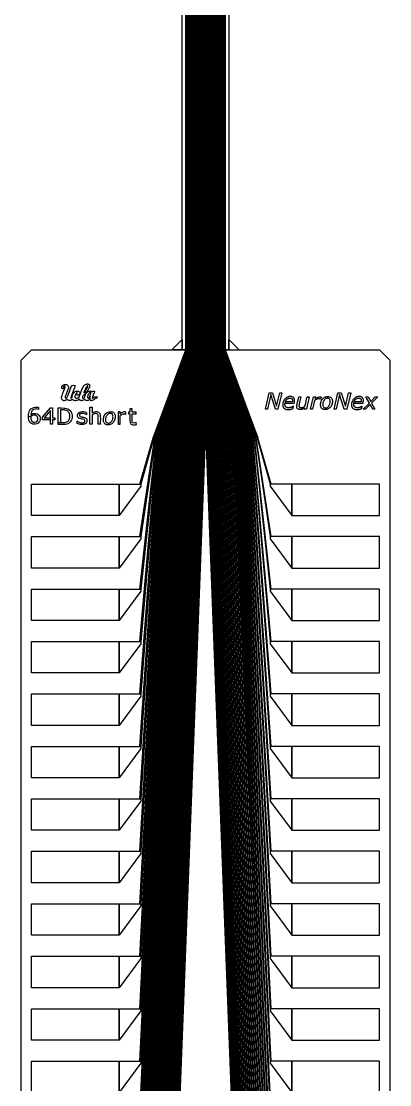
# Model space of a CAD drawing. Header units: inches. Extents: x 115980 to 170179, y 57000 to 74333.
# Drawn here: x 115980 to 116694, y 59067 to 61127 of the extents above; entities that cross this region are included whole.
import ezdxf

# ---------------------------------------------------------------- set-up
doc = ezdxf.new("R2010")
doc.units = ezdxf.units.IN
doc.header["$MEASUREMENT"] = 0
for name, color, linetype in [('metal', 221, 'Continuous'), ('nitride window', 40, 'Continuous'), ('profile', 140, 'Continuous')]:
    doc.layers.add(name, color=color, linetype=linetype)

msp = doc.modelspace()

# ---------------------------------------------------------------- linework, layer by layer
at = {"layer": 'metal'}
for points in [[(116298.7, 62800.7), (116299.3, 62800.7), (116299.3, 60490.7), (116298.7, 60490.7)], [(116299.9, 62800.7), (116300.5, 62800.7), (116300.5, 60490.7), (116299.9, 60490.7)], [(116301.1, 62800.7), (116301.7, 62800.7), (116301.7, 60490.7), (116301.1, 60490.7)], [(116302.3, 62800.7), (116302.9, 62800.7), (116302.9, 60490.7), (116302.3, 60490.7)], [(116303.5, 62800.7), (116304.1, 62800.7), (116304.1, 60490.7), (116303.5, 60490.7)], [(116304.7, 62800.7), (116305.3, 62800.7), (116305.3, 60490.7), (116304.7, 60490.7)], [(116305.9, 62800.7), (116306.5, 62800.7), (116306.5, 60490.7), (116305.9, 60490.7)], [(116307.1, 62800.7), (116307.7, 62800.7), (116307.7, 60490.7), (116307.1, 60490.7)], [(116308.3, 62800.7), (116308.9, 62800.7), (116308.9, 60490.7), (116308.3, 60490.7)], [(116309.5, 62800.7), (116310.1, 62800.7), (116310.1, 60490.7), (116309.5, 60490.7)], [(116310.7, 62800.7), (116311.3, 62800.7), (116311.3, 60490.7), (116310.7, 60490.7)], [(116311.9, 62800.7), (116312.5, 62800.7), (116312.5, 60490.7), (116311.9, 60490.7)], [(116313.1, 62800.7), (116313.7, 62800.7), (116313.7, 60490.7), (116313.1, 60490.7)], [(116314.3, 62800.7), (116314.9, 62800.7), (116314.9, 60490.7), (116314.3, 60490.7)], [(116315.5, 62800.7), (116316.1, 62800.7), (116316.1, 60490.7), (116315.5, 60490.7)], [(116316.7, 62800.7), (116317.3, 62800.7), (116317.3, 60490.7), (116316.7, 60490.7)], [(116317.9, 62800.7), (116318.5, 62800.7), (116318.5, 60490.7), (116317.9, 60490.7)], [(116319.1, 62800.7), (116319.7, 62800.7), (116319.7, 60490.7), (116319.1, 60490.7)], [(116320.3, 62800.7), (116320.9, 62800.7), (116320.9, 60490.7), (116320.3, 60490.7)], [(116321.5, 62800.7), (116322.1, 62800.7), (116322.1, 60490.7), (116321.5, 60490.7)], [(116322.7, 62800.7), (116323.3, 62800.7), (116323.3, 60490.7), (116322.7, 60490.7)], [(116323.9, 62800.7), (116324.5, 62800.7), (116324.5, 60490.7), (116323.9, 60490.7)], [(116325.1, 62800.7), (116325.7, 62800.7), (116325.7, 60490.7), (116325.1, 60490.7)], [(116326.3, 62800.7), (116326.9, 62800.7), (116326.9, 60490.7), (116326.3, 60490.7)], [(116327.5, 62800.7), (116328.1, 62800.7), (116328.1, 60490.7), (116327.5, 60490.7)], [(116328.7, 62800.7), (116329.3, 62800.7), (116329.3, 60490.7), (116328.7, 60490.7)], [(116329.9, 62800.7), (116330.5, 62800.7), (116330.5, 60490.7), (116329.9, 60490.7)], [(116331.1, 62800.7), (116331.7, 62800.7), (116331.7, 60490.7), (116331.1, 60490.7)], [(116332.3, 62800.7), (116332.9, 62800.7), (116332.9, 60490.7), (116332.3, 60490.7)], [(116333.5, 62800.7), (116334.1, 62800.7), (116334.1, 60490.7), (116333.5, 60490.7)], [(116334.7, 62800.7), (116335.3, 62800.7), (116335.3, 60490.7), (116334.7, 60490.7)], [(116335.9, 62800.7), (116336.5, 62800.7), (116336.5, 60490.7), (116335.9, 60490.7)], [(116337.1, 62800.7), (116337.7, 62800.7), (116337.7, 60490.7), (116337.1, 60490.7)], [(116338.3, 62800.7), (116338.9, 62800.7), (116338.9, 60490.7), (116338.3, 60490.7)], [(116339.5, 62800.7), (116340.1, 62800.7), (116340.1, 60490.7), (116339.5, 60490.7)], [(116340.7, 62800.7), (116341.3, 62800.7), (116341.3, 60490.7), (116340.7, 60490.7)], [(116341.9, 62800.7), (116342.5, 62800.7), (116342.5, 60490.7), (116341.9, 60490.7)], [(116343.1, 62800.7), (116343.7, 62800.7), (116343.7, 60490.7), (116343.1, 60490.7)], [(116344.3, 62800.7), (116344.9, 62800.7), (116344.9, 60490.7), (116344.3, 60490.7)], [(116345.5, 62800.7), (116346.1, 62800.7), (116346.1, 60490.7), (116345.5, 60490.7)], [(116346.7, 62800.7), (116347.3, 62800.7), (116347.3, 60490.7), (116346.7, 60490.7)], [(116347.9, 62800.7), (116348.5, 62800.7), (116348.5, 60490.7), (116347.9, 60490.7)], [(116349.1, 62800.7), (116349.7, 62800.7), (116349.7, 60490.7), (116349.1, 60490.7)], [(116350.3, 62800.7), (116350.9, 62800.7), (116350.9, 60490.7), (116350.3, 60490.7)], [(116351.5, 62800.7), (116352.1, 62800.7), (116352.1, 60490.7), (116351.5, 60490.7)], [(116352.7, 62800.7), (116353.3, 62800.7), (116353.3, 60490.7), (116352.7, 60490.7)], [(116353.9, 62800.7), (116354.5, 62800.7), (116354.5, 60490.7), (116353.9, 60490.7)], [(116355.1, 62800.7), (116355.7, 62800.7), (116355.7, 60490.7), (116355.1, 60490.7)], [(116356.3, 62800.7), (116356.9, 62800.7), (116356.9, 60490.7), (116356.3, 60490.7)], [(116357.5, 62800.7), (116358.1, 62800.7), (116358.1, 60490.7), (116357.5, 60490.7)], [(116358.7, 62800.7), (116359.3, 62800.7), (116359.3, 60490.7), (116358.7, 60490.7)], [(116359.9, 62800.7), (116360.5, 62800.7), (116360.5, 60490.7), (116359.9, 60490.7)], [(116361.1, 62800.7), (116361.7, 62800.7), (116361.7, 60490.7), (116361.1, 60490.7)], [(116362.3, 62800.7), (116362.9, 62800.7), (116362.9, 60490.7), (116362.3, 60490.7)], [(116363.5, 62800.7), (116364.1, 62800.7), (116364.1, 60490.7), (116363.5, 60490.7)], [(116364.7, 62800.7), (116365.3, 62800.7), (116365.3, 60490.7), (116364.7, 60490.7)], [(116365.9, 62800.7), (116366.5, 62800.7), (116366.5, 60490.7), (116365.9, 60490.7)], [(116367.1, 62800.7), (116367.7, 62800.7), (116367.7, 60490.7), (116367.1, 60490.7)], [(116368.3, 62800.7), (116368.9, 62800.7), (116368.9, 60490.7), (116368.3, 60490.7)], [(116369.5, 62800.7), (116370.1, 62800.7), (116370.1, 60490.7), (116369.5, 60490.7)], [(116370.7, 62800.7), (116371.3, 62800.7), (116371.3, 60490.7), (116370.7, 60490.7)], [(116371.9, 62800.7), (116372.5, 62800.7), (116372.5, 60490.7), (116371.9, 60490.7)], [(116373.1, 62800.7), (116373.7, 62800.7), (116373.7, 60490.7), (116373.1, 60490.7)], [(116374.3, 62800.7), (116374.9, 62800.7), (116374.9, 60490.7), (116374.3, 60490.7)], [(116298.7, 60490.7), (116299.3, 60490.7), (116236.8, 60320.4), (116235.2, 60320.4)], [(116299.9, 60490.7), (116300.5, 60490.7), (116240, 60320.4), (116238.4, 60320.4)], [(116301.1, 60490.7), (116301.7, 60490.7), (116243.2, 60320.4), (116241.6, 60320.4)], [(116246.4, 60320.4), (116244.8, 60320.4), (116302.3, 60490.7), (116302.9, 60490.7)], [(116303.5, 60490.7), (116304.1, 60490.7), (116249.6, 60320.4), (116248, 60320.4)], [(116252.8, 60320.4), (116251.2, 60320.4), (116304.7, 60490.7), (116305.3, 60490.7)], [(116305.9, 60490.7), (116306.5, 60490.7), (116256, 60320.4), (116254.4, 60320.4)], [(116307.1, 60490.7), (116307.7, 60490.7), (116259.2, 60320.4), (116257.6, 60320.4)], [(116260.8, 60320.4), (116262.4, 60320.4), (116308.9, 60490.7), (116308.3, 60490.7)], [(116309.5, 60490.7), (116310.1, 60490.7), (116265.6, 60320.4), (116264, 60320.4)], [(116267.2, 60320.4), (116268.8, 60320.4), (116311.3, 60490.7), (116310.7, 60490.7)], [(116311.9, 60490.7), (116312.5, 60490.7), (116272, 60320.4), (116270.4, 60320.4)], [(116273.6, 60320.4), (116275.2, 60320.4), (116313.7, 60490.7), (116313.1, 60490.7)], [(116314.3, 60490.7), (116314.9, 60490.7), (116278.4, 60320.4), (116276.8, 60320.4)], [(116315.5, 60490.7), (116316.1, 60490.7), (116281.6, 60320.4), (116280, 60320.4)], [(116316.7, 60490.7), (116317.3, 60490.7), (116284.8, 60320.4), (116283.2, 60320.4)], [(116317.9, 60490.7), (116318.5, 60490.7), (116288, 60320.4), (116286.4, 60320.4)], [(116319.1, 60490.7), (116319.7, 60490.7), (116291.2, 60320.4), (116289.6, 60320.4)], [(116294.4, 60320.4), (116292.8, 60320.4), (116320.3, 60490.7), (116320.9, 60490.7)], [(116321.5, 60490.7), (116322.1, 60490.7), (116297.6, 60320.4), (116296, 60320.4)], [(116300.8, 60320.4), (116299.2, 60320.4), (116322.7, 60490.7), (116323.3, 60490.7)], [(116323.9, 60490.7), (116324.5, 60490.7), (116304, 60320.4), (116302.4, 60320.4)], [(116325.1, 60490.7), (116325.7, 60490.7), (116307.2, 60320.4), (116305.6, 60320.4)], [(116308.8, 60320.4), (116310.4, 60320.4), (116326.9, 60490.7), (116326.3, 60490.7)], [(116327.5, 60490.7), (116328.1, 60490.7), (116313.6, 60320.4), (116312, 60320.4)], [(116315.2, 60320.4), (116316.8, 60320.4), (116329.3, 60490.7), (116328.7, 60490.7)], [(116329.9, 60490.7), (116330.5, 60490.7), (116320, 60320.4), (116318.4, 60320.4)], [(116321.6, 60320.4), (116323.2, 60320.4), (116331.7, 60490.7), (116331.1, 60490.7)], [(116332.3, 60490.7), (116332.9, 60490.7), (116326.4, 60320.4), (116324.8, 60320.4)], [(116333.5, 60490.7), (116334.1, 60490.7), (116329.6, 60320.4), (116328, 60320.4)], [(116334.7, 60490.7), (116335.3, 60490.7), (116332.8, 60320.4), (116331.2, 60320.4)], [(116335.9, 60490.7), (116336.5, 60490.7), (116336, 60320.4), (116334.4, 60320.4)], [(116337.1, 60490.7), (116337.7, 60490.7), (116339.2, 60320.4), (116337.6, 60320.4)], [(116342.4, 60320.4), (116340.8, 60320.4), (116338.3, 60490.7), (116338.9, 60490.7)], [(116339.5, 60490.7), (116340.1, 60490.7), (116345.6, 60320.4), (116344, 60320.4)], [(116348.8, 60320.4), (116347.2, 60320.4), (116340.7, 60490.7), (116341.3, 60490.7)], [(116341.9, 60490.7), (116342.5, 60490.7), (116352, 60320.4), (116350.4, 60320.4)], [(116343.1, 60490.7), (116343.7, 60490.7), (116355.2, 60320.4), (116353.6, 60320.4)], [(116356.8, 60320.4), (116358.4, 60320.4), (116344.9, 60490.7), (116344.3, 60490.7)], [(116345.5, 60490.7), (116346.1, 60490.7), (116361.6, 60320.4), (116360, 60320.4)], [(116363.2, 60320.4), (116364.8, 60320.4), (116347.3, 60490.7), (116346.7, 60490.7)], [(116347.9, 60490.7), (116348.5, 60490.7), (116368, 60320.4), (116366.4, 60320.4)], [(116369.6, 60320.4), (116371.2, 60320.4), (116349.7, 60490.7), (116349.1, 60490.7)], [(116350.3, 60490.7), (116350.9, 60490.7), (116374.4, 60320.4), (116372.8, 60320.4)], [(116351.5, 60490.7), (116352.1, 60490.7), (116377.6, 60320.4), (116376, 60320.4)], [(116352.7, 60490.7), (116353.3, 60490.7), (116380.8, 60320.4), (116379.2, 60320.4)], [(116353.9, 60490.7), (116354.5, 60490.7), (116384, 60320.4), (116382.4, 60320.4)], [(116355.1, 60490.7), (116355.7, 60490.7), (116387.2, 60320.4), (116385.6, 60320.4)], [(116390.4, 60320.4), (116388.8, 60320.4), (116356.3, 60490.7), (116356.9, 60490.7)], [(116357.5, 60490.7), (116358.1, 60490.7), (116393.6, 60320.4), (116392, 60320.4)], [(116396.8, 60320.4), (116395.2, 60320.4), (116358.7, 60490.7), (116359.3, 60490.7)], [(116359.9, 60490.7), (116360.5, 60490.7), (116400, 60320.4), (116398.4, 60320.4)], [(116361.1, 60490.7), (116361.7, 60490.7), (116403.2, 60320.4), (116401.6, 60320.4)], [(116404.8, 60320.4), (116406.4, 60320.4), (116362.9, 60490.7), (116362.3, 60490.7)], [(116363.5, 60490.7), (116364.1, 60490.7), (116409.6, 60320.4), (116408, 60320.4)], [(116411.2, 60320.4), (116412.8, 60320.4), (116365.3, 60490.7), (116364.7, 60490.7)], [(116365.9, 60490.7), (116366.5, 60490.7), (116416, 60320.4), (116414.4, 60320.4)], [(116417.6, 60320.4), (116419.2, 60320.4), (116367.7, 60490.7), (116367.1, 60490.7)], [(116368.3, 60490.7), (116368.9, 60490.7), (116422.4, 60320.4), (116420.8, 60320.4)], [(116369.5, 60490.7), (116370.1, 60490.7), (116425.6, 60320.4), (116424, 60320.4)], [(116428.8, 60320.4), (116427.2, 60320.4), (116370.7, 60490.7), (116371.3, 60490.7)], [(116371.9, 60490.7), (116372.5, 60490.7), (116432, 60320.4), (116430.4, 60320.4)], [(116435.2, 60320.4), (116433.6, 60320.4), (116373.1, 60490.7), (116373.7, 60490.7)], [(116374.3, 60490.7), (116374.9, 60490.7), (116438.4, 60320.4), (116436.8, 60320.4)], [(116059.7, 60415.6), (116058.8, 60415.9), (116058.4, 60417), (116058.5, 60419), (116060.5, 60422.1), (116062, 60423), (116063.8, 60423.6), (116065.3, 60423.9), (116066.3, 60423.8), (116067.4, 60423.6), (116068.6, 60423.1), (116069.6, 60422.5), (116070.2, 60421.7), (116070.9, 60420.3), (116071.4, 60419), (116071.4, 60417.8), (116071.2, 60416.2), (116070.5, 60414.4), (116069.6, 60412.1), (116066, 60403.2), (116065.1, 60400.4), (116065, 60399), (116065.2, 60397.9), (116066, 60397.2), (116067, 60397.2), (116067.7, 60397.6), (116068.5, 60398.5), (116069.1, 60399.3), (116069.6, 60400.3), (116070.3, 60401.9), (116070.8, 60403.2), (116077.3, 60420.9), (116077.8, 60421.5), (116078.5, 60422), (116079.3, 60422.1), (116081.1, 60422.3), (116082.2, 60422.1), (116082.9, 60422.1), (116084, 60421.6), (116084.2, 60421.1), (116083.8, 60420.1), (116082.8, 60417.4), (116081.6, 60413.8), (116081.2, 60412.5), (116080.6, 60410.9), (116079.5, 60407.9), (116077.3, 60402.5), (116076.5, 60400.7), (116075.9, 60399.1), (116075.7, 60398.1), (116076, 60397.2), (116076.7, 60397.4), (116078, 60398.5), (116078.3, 60399.2), (116078.7, 60401.1), (116079.1, 60402.5), (116079.3, 60403.4), (116079.9, 60404.8), (116080.8, 60406.3), (116081.8, 60407.7), (116082.9, 60408.8), (116084.7, 60410.1), (116085.9, 60410.7), (116087.4, 60411), (116088.5, 60411.1), (116089.5, 60411.1), (116090.3, 60411), (116091.3, 60410.6), (116092.1, 60409.8), (116092.8, 60408.9), (116093.1, 60407.7), (116093.2, 60406.8), (116093.1, 60405.7), (116092.3, 60404.4), (116091.6, 60403.8), (116090.7, 60403.4), (116089.6, 60403.2), (116088.6, 60403.3), (116088, 60403.5), (116087.6, 60403.9), (116087.2, 60404.5), (116087, 60405.4), (116087.3, 60406.3), (116087.7, 60406.7), (116088.1, 60407.1), (116088.2, 60407.5), (116087.8, 60407.5), (116087.2, 60407.2), (116086.6, 60406.8), (116086, 60406), (116085.5, 60405.3), (116084.9, 60404.2), (116084.4, 60403.3), (116084.1, 60402.4), (116083.9, 60401.4), (116083.9, 60400.5), (116084, 60399.8), (116084, 60399.2), (116084.2, 60398.7), (116084.4, 60398.3), (116084.8, 60397.9), (116085.3, 60397.6), (116085.9, 60397.3), (116086.7, 60397.3), (116087.4, 60397.3), (116089.1, 60397.6), (116090, 60398), (116091.3, 60398.7), (116092.1, 60399.1), (116092.4, 60399.6), (116093.3, 60402.8), (116095.2, 60408.3), (116097.3, 60414), (116099.1, 60417.4), (116100, 60419), (116101.9, 60421.8), (116102.9, 60422.8), (116104.1, 60423.8), (116105.5, 60424.3), (116106.7, 60424.7), (116107.6, 60424.8), (116108.6, 60424.8), (116109.6, 60424.7), (116110.6, 60424.3), (116111.3, 60424), (116112, 60423.4), (116112.4, 60422.6), (116112.6, 60420.9), (116112.4, 60419.7), (116111.9, 60418.3), (116111.2, 60416.9), (116110.4, 60415.4), (116108.9, 60412.7), (116107.6, 60410.9), (116106.3, 60409.2), (116102.2, 60409.1), (116103.9, 60411), (116105.8, 60414.1), (116107.6, 60417.2), (116108.8, 60419.5), (116109.1, 60420.3), (116109.2, 60420.8), (116109.1, 60421.3), (116108.9, 60421.4), (116108.3, 60421.1), (116107.7, 60420.6), (116107.2, 60419.8), (116106.5, 60418.8), (116106, 60418), (116105.3, 60417), (116104.7, 60415.9), (116104.1, 60414.9), (116103.6, 60414.1), (116103.1, 60412.9), (116102.4, 60411.6), (116102.1, 60410.6), (116101.6, 60409.3), (116101.4, 60408.6), (116101.3, 60408.1), (116102.2, 60409.1), (116106.3, 60409.1), (116105.8, 60408.5), (116105.2, 60407.8), (116104, 60406.5), (116103.2, 60405.6), (116101.9, 60404.2), (116101, 60403.2), (116100.1, 60402.4), (116099, 60401.4), (116098.7, 60400.8), (116098.6, 60400.1), (116098.4, 60399.4), (116098.3, 60398.6), (116098.3, 60397.7), (116098.5, 60397.3), (116099.3, 60397.2), (116100.6, 60397.4), (116101.6, 60397.9), (116102.4, 60398.4), (116102.8, 60398.8), (116103, 60399), (116103, 60399.5), (116103.1, 60400.2), (116103.2, 60401.1), (116103.6, 60402.3), (116104.1, 60403.8), (116104.4, 60404.7), (116105.1, 60406), (116105.9, 60407.2), (116106.8, 60408.2), (116107.7, 60409), (116108.7, 60409.7), (116110.1, 60410.5), (116111.3, 60410.9), (116112.3, 60411.1), (116113.3, 60411.2), (116113.9, 60411.1), (116114.7, 60411), (116115.5, 60410.7), (116116.2, 60410.2), (116116.7, 60409.7), (116116.8, 60409.4), (116117.2, 60409.6), (116117.6, 60410), (116118.1, 60410.5), (116118.7, 60410.8), (116119.2, 60411), (116119.8, 60411.1), (116120.4, 60411.1), (116120.9, 60411), (116121.4, 60410.6), (116121.6, 60410.2), (116121.6, 60409.4), (116121.6, 60408.6), (116121.3, 60407.7), (116120.7, 60406.2), (116118.1, 60399.6), (116117.7, 60398.5), (116117.6, 60397.6), (116117.8, 60397.2), (116118.2, 60397), (116118.8, 60397.1), (116119.8, 60398), (116121.1, 60399), (116122.4, 60399.6), (116123.7, 60400), (116124.7, 60400), (116125.6, 60400), (116126.9, 60399.7), (116127.7, 60399.3), (116124.8, 60396.3), (116124.5, 60396.5), (116124.2, 60396.6), (116123.9, 60396.6), (116123.7, 60396.5), (116123.2, 60396.3), (116122.9, 60396.1), (116122.3, 60395.7), (116121.1, 60394.8), (116120, 60394), (116119, 60393.5), (116117.9, 60393), (116116.8, 60392.6), (116115.9, 60392.5), (116114.5, 60392.4), (116113.8, 60392.7), (116113.2, 60393.2), (116112.9, 60393.8), (116112.7, 60394.5), (116112.7, 60395.2), (116112.9, 60401.1), (116113.6, 60403.1), (116114.3, 60404.6), (116114.7, 60405.7), (116114.9, 60406.6), (116114.8, 60407.3), (116114.5, 60407.6), (116113.9, 60407.8), (116112.9, 60407.7), (116112.3, 60407.4), (116111.2, 60406.5), (116110, 60405), (116109.2, 60403.5), (116108.6, 60401.9), (116108.4, 60400.6), (116108.3, 60399.3), (116108.4, 60398.5), (116108.7, 60397.8), (116109.2, 60397.2), (116109.6, 60397.1), (116110.5, 60397.3), (116111.1, 60398), (116111.7, 60398.9), (116112.2, 60399.9), (116112.7, 60400.9), (116112.8, 60401), (116112.5, 60394.9), (116111.6, 60394.2), (116110.5, 60393.4), (116109.6, 60392.9), (116108.4, 60392.5), (116107.4, 60392.4), (116105.9, 60392.6), (116105.2, 60392.9), (116104.3, 60393.6), (116103.9, 60394.4), (116103.7, 60395.1), (116103.1, 60394.7), (116101.6, 60393.9), (116100.2, 60393.2), (116098.9, 60392.8), (116097.5, 60392.5), (116096.5, 60392.4), (116095.3, 60392.5), (116094.2, 60392.9), (116093.6, 60393.4), (116093.2, 60394), (116092.8, 60394.5), (116092.5, 60395.2), (116091.4, 60394.5), (116090.4, 60393.8), (116089.3, 60393.4), (116088.3, 60393), (116087.4, 60392.6), (116086.2, 60392.5), (116085.1, 60392.4), (116084.1, 60392.4), (116082.9, 60392.6), (116082, 60392.9), (116080.9, 60393.5), (116079.9, 60394.3), (116079.1, 60395.2), (116078.3, 60394.6), (116077.4, 60394), (116076.6, 60393.5), (116075.5, 60393), (116074.6, 60392.7), (116073.6, 60392.5), (116072.5, 60392.5), (116071.5, 60392.7), (116070.7, 60393), (116070, 60393.8), (116069.2, 60395.1), (116068.4, 60394.5), (116067.6, 60393.9), (116066.5, 60393.3), (116065.6, 60392.9), (116064.6, 60392.5), (116063.2, 60392.4), (116062, 60392.4), (116061, 60392.8), (116060.2, 60393.3), (116059.5, 60394), (116058.9, 60394.8), (116058.4, 60395.5), (116058, 60396.8), (116057.9, 60398), (116058, 60399.5), (116058.3, 60400.7), (116058.9, 60402.7), (116059.6, 60404.8), (116060.6, 60407.2), (116061.3, 60409), (116062.4, 60411.4), (116063.8, 60414.5), (116064.5, 60416.5), (116065.2, 60418.4), (116065.2, 60419.4), (116065, 60419.8), (116064.5, 60420.1), (116063.9, 60420.2), (116063.2, 60420.2), (116062.5, 60419.7), (116062.1, 60419), (116061.6, 60417.9), (116061.4, 60416.9), (116061, 60416), (116060.5, 60415.6), (116060.1, 60415.6)], [(116452.8, 60375.8), (116460.2, 60407.8), (116466.6, 60407.8), (116474.5, 60381.6), (116480.9, 60407.8), (116484.9, 60407.8), (116477.2, 60375.8), (116472.1, 60375.8), (116463.4, 60404.4), (116456.8, 60375.8)], [(116586, 60375.8), (116593.4, 60407.8), (116599.8, 60407.8), (116607.7, 60381.7), (116614.1, 60407.8), (116618.1, 60407.8), (116610.3, 60375.8), (116605.3, 60375.8), (116596.6, 60404.4), (116590, 60375.8)], [(116490.9, 60387.4), (116508.7, 60387.4), (116509, 60388.7), (116509.2, 60390.2), (116509.4, 60392), (116509.5, 60393), (116509.4, 60394.2), (116509.1, 60395.5), (116508.6, 60396.7), (116508.2, 60397.3), (116507.9, 60397.8), (116507.4, 60398.3), (116506.9, 60398.7), (116506.3, 60399.1), (116506, 60399.4), (116505.4, 60399.6), (116504.4, 60400), (116503.7, 60400.2), (116502.8, 60400.3), (116501.8, 60400.4), (116500.9, 60400.4), (116500, 60400.4), (116499.3, 60400.3), (116498.5, 60400.2), (116497.6, 60400), (116496.7, 60399.8), (116495.9, 60399.5), (116495, 60399.1), (116494, 60398.6), (116493.3, 60398.1), (116492.5, 60397.5), (116491.6, 60396.8), (116490.8, 60395.9), (116490.1, 60395.1), (116489.3, 60394.1), (116488.8, 60393.3), (116488.3, 60392.4), (116487.8, 60391.3), (116487.4, 60390.4), (116487.1, 60389.4), (116486.8, 60388.4), (116486.7, 60387.4), (116486.5, 60386.7), (116486.5, 60385.9), (116486.4, 60385.1), (116486.4, 60384.7), (116486.4, 60384.1), (116486.4, 60383.5), (116486.5, 60382.8), (116486.6, 60382.3), (116486.7, 60381.8), (116486.8, 60381.2), (116487.1, 60380.5), (116487.4, 60379.9), (116487.7, 60379.4), (116487.9, 60379), (116488.1, 60378.8), (116488.5, 60378.2), (116488.9, 60377.9), (116489.3, 60377.5), (116490, 60377), (116490.7, 60376.6), (116491.4, 60376.3), (116491.8, 60376.1), (116492.5, 60375.9), (116492.7, 60375.8), (116493.4, 60375.6), (116493.8, 60375.5), (116494.6, 60375.4), (116495.2, 60375.3), (116495.9, 60375.2), (116496.4, 60375.2), (116496.9, 60375.2), (116497.3, 60375.2), (116497.8, 60375.2), (116498.5, 60375.2), (116499, 60375.3), (116499.6, 60375.4), (116500.1, 60375.4), (116500.6, 60375.5), (116501.2, 60375.7), (116501.7, 60375.8), (116502.1, 60375.9), (116502.5, 60376), (116502.9, 60376.1), (116503.4, 60376.2), (116503.8, 60376.4), (116504.2, 60376.5), (116504.8, 60376.7), (116505.4, 60376.9), (116506.3, 60377.3), (116507.2, 60381.6), (116506.9, 60381.6), (116506.5, 60381.3), (116505.9, 60380.9), (116505.2, 60380.6), (116504.8, 60380.4), (116504.4, 60380.2), (116503.9, 60380), (116503.5, 60379.8), (116503.1, 60379.7), (116502.6, 60379.5), (116502.2, 60379.3), (116501.8, 60379.2), (116501.4, 60379.1), (116500.9, 60379), (116500.4, 60378.9), (116500, 60378.8), (116499.5, 60378.7), (116499, 60378.7), (116498.6, 60378.6), (116498, 60378.6), (116497.5, 60378.6), (116497.1, 60378.6), (116496.6, 60378.6), (116496.1, 60378.7), (116495.6, 60378.8), (116495.2, 60378.9), (116494.8, 60379), (116494.3, 60379.2), (116493.9, 60379.4), (116493.6, 60379.5), (116493.2, 60379.7), (116492.9, 60380), (116492.6, 60380.2), (116492.3, 60380.5), (116492.2, 60380.7), (116491.9, 60381), (116491.7, 60381.3), (116491.4, 60381.7), (116491.4, 60381.8), (116491.2, 60382.1), (116491.1, 60382.4), (116491, 60382.7), (116490.9, 60382.9), (116490.8, 60383.5), (116490.7, 60384.3), (116490.7, 60385.1), (116490.7, 60385.8), (116490.7, 60386.6), (116490.8, 60387.2), (116490.9, 60387.4), (116490.9, 60387.4), (116491.5, 60390.4), (116491.6, 60390.7), (116491.7, 60391), (116491.8, 60391.3), (116491.9, 60391.7), (116492.1, 60392), (116492.3, 60392.4), (116492.4, 60392.7), (116492.6, 60393), (116492.7, 60393.2), (116492.8, 60393.4), (116493.1, 60393.7), (116493.2, 60393.9), (116493.5, 60394.2), (116493.6, 60394.4), (116494, 60394.7), (116494.2, 60394.9), (116494.4, 60395.1), (116494.7, 60395.4), (116495, 60395.6), (116495.3, 60395.8), (116495.5, 60395.9), (116495.7, 60396.1), (116495.9, 60396.2), (116496, 60396.3), (116496.3, 60396.4), (116496.6, 60396.5), (116496.8, 60396.6), (116497, 60396.7), (116497.2, 60396.8), (116497.5, 60396.8), (116497.8, 60396.9), (116498, 60397), (116498.3, 60397.1), (116498.5, 60397.1), (116498.7, 60397.1), (116499, 60397.2), (116499.3, 60397.2), (116499.4, 60397.2), (116499.8, 60397.2), (116500.1, 60397.3), (116500.3, 60397.3), (116500.5, 60397.3), (116500.7, 60397.2), (116500.9, 60397.2), (116501.2, 60397.2), (116501.3, 60397.2), (116501.5, 60397.2), (116501.7, 60397.1), (116502, 60397.1), (116502.3, 60397), (116502.5, 60396.9), (116502.6, 60396.9), (116502.7, 60396.9), (116502.9, 60396.8), (116503, 60396.8), (116503.2, 60396.7), (116503.3, 60396.6), (116503.4, 60396.6), (116503.5, 60396.5), (116503.6, 60396.5), (116503.7, 60396.4), (116503.8, 60396.3), (116503.9, 60396.3), (116504, 60396.2), (116504.1, 60396.1), (116504.2, 60396), (116504.3, 60395.9), (116504.4, 60395.8), (116504.6, 60395.5), (116504.7, 60395.3), (116504.9, 60395), (116505, 60394.8), (116505.1, 60394.6), (116505.2, 60394.4), (116505.2, 60394.2), (116505.3, 60394), (116505.3, 60393.7), (116505.4, 60393.5), (116505.4, 60393), (116505.5, 60392.7), (116505.5, 60392.4), (116505.5, 60392), (116505.4, 60391.7), (116505.4, 60391.4), (116505.4, 60391.1), (116505.3, 60390.8), (116505.3, 60390.6), (116505.3, 60390.4), (116491.6, 60390.4), (116491.5, 60390.4)], [(116517.5, 60399.8), (116521.6, 60399.8), (116519.2, 60389.5), (116518.4, 60386.1), (116518.2, 60385.2), (116518.1, 60384.4), (116518, 60383.8), (116517.9, 60382.7), (116517.9, 60381.9), (116518, 60381), (116518.3, 60380.4), (116518.6, 60379.9), (116518.9, 60379.6), (116519.1, 60379.5), (116519.3, 60379.4), (116519.5, 60379.3), (116519.7, 60379.2), (116520, 60379.1), (116520.3, 60379), (116520.5, 60378.9), (116520.7, 60378.9), (116521, 60378.9), (116521.3, 60378.8), (116521.6, 60378.8), (116521.8, 60378.8), (116522.1, 60378.8), (116522.4, 60378.8), (116522.7, 60378.9), (116523, 60378.9), (116523.3, 60378.9), (116523.7, 60379), (116523.9, 60379.1), (116524.2, 60379.2), (116524.5, 60379.3), (116524.8, 60379.4), (116525.2, 60379.5), (116525.5, 60379.7), (116526, 60379.9), (116526.4, 60380.1), (116526.7, 60380.2), (116527, 60380.4), (116527.2, 60380.5), (116527.5, 60380.6), (116527.8, 60380.8), (116528.1, 60380.9), (116528.3, 60381.1), (116528.5, 60381.2), (116528.7, 60381.3), (116529, 60381.5), (116529.2, 60381.7), (116529.3, 60381.7), (116529.5, 60381.8), (116529.5, 60381.9), (116530.9, 60387.7), (116532.7, 60395.7), (116533.7, 60399.8), (116537.7, 60399.8), (116536.3, 60393.5), (116535.1, 60388.5), (116534.5, 60385.8), (116532.2, 60375.8), (116528.1, 60375.8), (116528.7, 60378.4), (116528.1, 60378), (116527.3, 60377.5), (116526.3, 60376.9), (116525.5, 60376.5), (116524.7, 60376.1), (116523.9, 60375.8), (116523.1, 60375.5), (116522.5, 60375.3), (116521.9, 60375.2), (116521.2, 60375.1), (116520.4, 60375.1), (116519.8, 60375.1), (116519.1, 60375.2), (116518.5, 60375.2), (116517.8, 60375.3), (116517.4, 60375.5), (116516.9, 60375.7), (116516.3, 60375.9), (116516, 60376.1), (116515.6, 60376.4), (116515.3, 60376.6), (116515, 60377), (116514.6, 60377.5), (116514.3, 60378), (116514, 60378.6), (116513.8, 60379.2), (116513.6, 60379.9), (116513.6, 60380.5), (116513.5, 60381.1), (116513.5, 60381.7), (116513.6, 60382.6), (116513.8, 60383.6), (116513.9, 60384.2), (116514.1, 60384.9), (116514.4, 60386.5), (116515.1, 60389.2), (116516.8, 60396.8), (116517.5, 60399.8), (116517.5, 60399.8)], [(116545.7, 60399.8), (116549.8, 60399.8), (116549, 60396.2), (116550.1, 60397), (116551.4, 60397.8), (116552.8, 60398.5), (116554.2, 60399.1), (116555.7, 60399.5), (116556.8, 60399.7), (116558, 60399.8), (116559.1, 60399.7), (116560, 60399.6), (116560.6, 60399.5), (116559.7, 60395.4), (116559.4, 60395.5), (116558.8, 60395.6), (116557.8, 60395.8), (116556.7, 60395.9), (116555.7, 60395.9), (116554.6, 60395.8), (116553.4, 60395.5), (116551.8, 60394.9), (116550.8, 60394.4), (116549.7, 60393.8), (116548.8, 60393.2), (116548.2, 60392.8), (116544.3, 60375.8), (116540.1, 60375.8), (116543.3, 60389.7), (116545.1, 60397.4)], [(116573.5, 60400.4), (116575.1, 60400.4), (116576.4, 60400.1), (116577.4, 60399.9), (116578.4, 60399.4), (116579.7, 60398.5), (116580.5, 60397.7), (116581.4, 60396.6), (116582, 60395.2), (116582.3, 60394.2), (116582.5, 60393.1), (116582.6, 60392), (116582.6, 60390.8), (116582.6, 60389.2), (116582.4, 60388.2), (116582.2, 60387.1), (116582, 60386.1), (116581.8, 60385.5), (116581.4, 60384.5), (116581.1, 60383.7), (116580.8, 60382.9), (116580.3, 60382), (116580, 60381.5), (116579.3, 60380.4), (116578.4, 60379.4), (116577.3, 60378.3), (116575.9, 60377.2), (116574.6, 60376.4), (116573.1, 60375.8), (116571.8, 60375.4), (116570.5, 60375.2), (116568.8, 60375.1), (116567.7, 60375.1), (116566.1, 60375.3), (116565, 60375.7), (116564, 60376.1), (116563.2, 60376.6), (116562.4, 60377.2), (116561.6, 60378), (116560.9, 60379), (116560.5, 60380), (116560.1, 60380.9), (116559.9, 60382.1), (116559.7, 60383.3), (116559.7, 60384.8), (116559.7, 60385.7), (116559.9, 60387.5), (116560.3, 60389.3), (116560.9, 60391), (116561.6, 60392.9), (116562.8, 60394.7), (116563.8, 60396.1), (116564.9, 60397.2), (116566.2, 60398.1), (116567.6, 60399), (116569.2, 60399.7), (116570.7, 60400.1), (116571.9, 60400.3), (116572.8, 60400.4), (116573.5, 60400.4), (116573.4, 60397), (116572.5, 60397), (116571.4, 60396.9), (116570.6, 60396.7), (116569.7, 60396.3), (116568.8, 60395.7), (116567.8, 60395), (116567, 60394.1), (116566.1, 60392.9), (116565.7, 60392.1), (116565.1, 60391), (116564.6, 60389.6), (116564.3, 60388.3), (116564.1, 60387.1), (116563.9, 60385.7), (116563.9, 60383.9), (116564.1, 60382.5), (116564.6, 60381), (116565.2, 60380.2), (116565.9, 60379.5), (116566.8, 60379), (116567.7, 60378.6), (116568.9, 60378.5), (116570.2, 60378.5), (116571.7, 60378.8), (116572.9, 60379.3), (116574.3, 60380.2), (116575.8, 60381.9), (116576.6, 60383.2), (116577.2, 60384.7), (116577.9, 60386.5), (116578.3, 60388.7), (116578.3, 60390.3), (116578.3, 60391.9), (116578.1, 60393.4), (116577.5, 60394.6), (116577, 60395.4), (116576.5, 60396), (116575.8, 60396.4), (116574.7, 60396.9), (116573.8, 60397), (116573.5, 60397)], [(116624.1, 60387.4), (116641.9, 60387.4), (116642.2, 60388.7), (116642.4, 60390.3), (116642.6, 60392), (116642.7, 60393), (116642.6, 60394.2), (116642.3, 60395.6), (116641.8, 60396.8), (116641.4, 60397.3), (116641.1, 60397.8), (116640.6, 60398.3), (116640.1, 60398.8), (116639.5, 60399.2), (116639.2, 60399.4), (116638.6, 60399.7), (116637.6, 60400), (116636.9, 60400.2), (116636, 60400.4), (116635, 60400.4), (116634.1, 60400.5), (116633.2, 60400.4), (116632.5, 60400.4), (116631.7, 60400.3), (116630.8, 60400.1), (116629.9, 60399.8), (116629, 60399.5), (116628.2, 60399.2), (116627.2, 60398.6), (116626.5, 60398.1), (116625.7, 60397.5), (116624.8, 60396.8), (116624, 60396), (116623.3, 60395.1), (116622.5, 60394.2), (116622, 60393.3), (116621.5, 60392.4), (116621, 60391.4), (116620.6, 60390.4), (116620.3, 60389.4), (116620, 60388.4), (116619.8, 60387.5), (116619.7, 60386.8), (116619.7, 60386), (116619.6, 60385.2), (116619.6, 60384.7), (116619.6, 60384.1), (116619.6, 60383.5), (116619.7, 60382.8), (116619.8, 60382.3), (116619.9, 60381.8), (116620, 60381.3), (116620.3, 60380.6), (116620.6, 60379.9), (116620.9, 60379.4), (116621.1, 60379), (116621.3, 60378.8), (116621.7, 60378.2), (116622.1, 60377.9), (116622.5, 60377.5), (116623.1, 60377.1), (116623.9, 60376.6), (116624.6, 60376.3), (116625, 60376.1), (116625.7, 60375.9), (116625.9, 60375.8), (116626.6, 60375.6), (116627, 60375.5), (116627.8, 60375.4), (116628.4, 60375.3), (116629.1, 60375.3), (116629.6, 60375.3), (116630.1, 60375.3), (116630.5, 60375.2), (116631, 60375.2), (116631.7, 60375.3), (116632.2, 60375.3), (116632.8, 60375.4), (116633.3, 60375.5), (116633.8, 60375.6), (116634.4, 60375.7), (116634.9, 60375.8), (116635.3, 60375.9), (116635.7, 60376), (116636.1, 60376.1), (116636.6, 60376.3), (116637, 60376.4), (116637.4, 60376.5), (116638, 60376.8), (116638.6, 60376.9), (116639.5, 60377.3), (116640.4, 60381.6), (116640.1, 60381.6), (116639.6, 60381.3), (116639, 60381), (116638.4, 60380.6), (116638, 60380.4), (116637.6, 60380.2), (116637.1, 60380), (116636.7, 60379.9), (116636.3, 60379.7), (116635.8, 60379.5), (116635.4, 60379.4), (116635, 60379.3), (116634.6, 60379.1), (116634.1, 60379), (116633.6, 60378.9), (116633.2, 60378.8), (116632.7, 60378.7), (116632.2, 60378.7), (116631.8, 60378.6), (116631.2, 60378.6), (116630.7, 60378.6), (116630.3, 60378.6), (116629.8, 60378.7), (116629.3, 60378.7), (116628.8, 60378.8), (116628.4, 60378.9), (116628, 60379.1), (116627.5, 60379.2), (116627.1, 60379.4), (116626.8, 60379.6), (116626.4, 60379.8), (116626.1, 60380), (116625.8, 60380.3), (116625.5, 60380.6), (116625.4, 60380.7), (116625.1, 60381), (116624.9, 60381.3), (116624.6, 60381.7), (116624.6, 60381.9), (116624.4, 60382.2), (116624.3, 60382.4), (116624.2, 60382.7), (116624.1, 60383), (116624, 60383.6), (116623.9, 60384.4), (116623.9, 60385.1), (116623.9, 60385.8), (116623.9, 60386.6), (116624, 60387.2), (116624.1, 60387.4), (116624.1, 60387.4), (116624.7, 60390.4), (116624.8, 60390.7), (116624.9, 60391), (116625, 60391.3), (116625.1, 60391.8), (116625.3, 60392.1), (116625.5, 60392.4), (116625.6, 60392.7), (116625.8, 60393), (116625.9, 60393.2), (116626, 60393.4), (116626.3, 60393.8), (116626.4, 60393.9), (116626.7, 60394.2), (116626.8, 60394.4), (116627.2, 60394.8), (116627.4, 60394.9), (116627.6, 60395.2), (116627.9, 60395.4), (116628.2, 60395.6), (116628.5, 60395.8), (116628.7, 60395.9), (116628.9, 60396.1), (116629.1, 60396.2), (116629.2, 60396.3), (116629.5, 60396.4), (116629.7, 60396.5), (116630, 60396.6), (116630.2, 60396.7), (116630.4, 60396.8), (116630.7, 60396.9), (116630.9, 60397), (116631.2, 60397), (116631.5, 60397.1), (116631.7, 60397.1), (116631.9, 60397.2), (116632.2, 60397.2), (116632.5, 60397.2), (116632.6, 60397.3), (116633, 60397.3), (116633.3, 60397.3), (116633.5, 60397.3), (116633.7, 60397.3), (116633.9, 60397.3), (116634.1, 60397.3), (116634.4, 60397.2), (116634.5, 60397.2), (116634.7, 60397.2), (116634.9, 60397.2), (116635.2, 60397.1), (116635.5, 60397), (116635.7, 60397), (116635.8, 60396.9), (116635.9, 60396.9), (116636.1, 60396.8), (116636.2, 60396.8), (116636.4, 60396.7), (116636.5, 60396.7), (116636.6, 60396.6), (116636.7, 60396.6), (116636.8, 60396.5), (116636.9, 60396.4), (116637, 60396.3), (116637.1, 60396.3), (116637.2, 60396.2), (116637.3, 60396.1), (116637.4, 60396), (116637.5, 60395.9), (116637.6, 60395.8), (116637.8, 60395.5), (116637.9, 60395.3), (116638.1, 60395.1), (116638.2, 60394.8), (116638.3, 60394.6), (116638.3, 60394.5), (116638.4, 60394.2), (116638.5, 60394), (116638.5, 60393.7), (116638.6, 60393.5), (116638.6, 60393), (116638.6, 60392.8), (116638.7, 60392.4), (116638.7, 60392), (116638.6, 60391.7), (116638.6, 60391.4), (116638.6, 60391.2), (116638.5, 60390.9), (116638.5, 60390.6), (116638.5, 60390.4), (116624.8, 60390.4), (116624.7, 60390.4)], [(116647.6, 60399.8), (116652.1, 60399.8), (116656.9, 60390.6), (116665.7, 60399.8), (116670.5, 60399.8), (116658.5, 60387.7), (116665.1, 60375.8), (116660.6, 60375.8), (116655.8, 60384.9), (116647, 60375.8), (116642.1, 60375.7), (116654.2, 60387.9)], [(116013.3, 60379.5), (116013.4, 60375.2), (116010.8, 60376.1), (116008.6, 60376.3), (116006.3, 60376), (116003.1, 60374.7), (116001.4, 60373.5), (116000, 60371), (115998.9, 60368.3), (115998.5, 60365.5), (116000.2, 60366.4), (116002.5, 60367.3), (116005.4, 60367.8), (116007.7, 60367.8), (116010.6, 60367.1), (116012.9, 60365.7), (116014.9, 60364), (116016.1, 60361.6), (116016.5, 60359.2), (116016.6, 60356.2), (116015.7, 60352.8), (116014.1, 60350.5), (116012.5, 60349.1), (116010, 60347.5), (116007.2, 60346.7), (116004.9, 60346.7), (116002.2, 60346.9), (115998.4, 60348.9), (115996.1, 60351.4), (115994.6, 60355), (115994, 60358), (115993.9, 60361.1), (115998.3, 60362.4), (115998.4, 60358.1), (115999.1, 60355.1), (116000.4, 60352.1), (116003.3, 60350.6), (116005.8, 60350.5), (116008.8, 60351.1), (116010.8, 60352.7), (116012, 60355.7), (116011.9, 60358.8), (116011.4, 60361.1), (116009.8, 60363.2), (116007.1, 60364.1), (116003.7, 60364.1), (116000.2, 60363.3), (115999, 60362.9), (115998.3, 60362.5), (115993.8, 60361.2), (115993.8, 60361.5), (115993.8, 60361.7), (115993.9, 60365.1), (115994.6, 60368.8), (115995.6, 60371.5), (115996.8, 60373.9), (115998.8, 60376.3), (116001.5, 60378.1), (116004.2, 60379.4), (116006.6, 60379.8), (116008.3, 60380), (116009.8, 60380), (116011.5, 60379.9), (116012.7, 60379.7)], [(116036.7, 60378.6), (116040.6, 60378.6), (116040.6, 60359.1), (116045.3, 60359.1), (116045.3, 60355.6), (116040.5, 60355.6), (116040.5, 60346.6), (116036.4, 60346.7), (116036.3, 60355.5), (116036.4, 60373.3), (116024.3, 60359.2), (116036.2, 60359.1), (116036.3, 60355.6), (116021.1, 60355.6), (116021.1, 60360.6)], [(116051.4, 60378.3), (116057.2, 60378.3), (116062.9, 60378.1), (116064.4, 60377.9), (116067.5, 60377.5), (116070.5, 60376.5), (116072.3, 60375.5), (116075.8, 60372.1), (116076.8, 60370.1), (116077.9, 60367.3), (116078.6, 60363.6), (116078.6, 60360.1), (116077.8, 60356.9), (116076.6, 60353.8), (116074.2, 60350.8), (116071.4, 60348.5), (116068, 60347.1), (116064.7, 60346.4), (116060.5, 60346.2), (116053.1, 60346.2), (116051.5, 60346.3), (116051.4, 60349.8), (116055.8, 60350), (116061.3, 60350), (116064.1, 60350.2), (116066.4, 60350.7), (116068.5, 60351.6), (116070.6, 60353), (116071.7, 60354.3), (116072.4, 60355.2), (116073.2, 60356.8), (116073.7, 60358.5), (116074, 60360.6), (116074, 60362.7), (116073.9, 60364.8), (116073.6, 60366.3), (116073.1, 60367.7), (116072.5, 60369), (116071.6, 60370.4), (116070.8, 60371.2), (116070, 60371.9), (116068.7, 60372.7), (116067.4, 60373.4), (116065.7, 60374), (116063.7, 60374.3), (116062.2, 60374.5), (116059.6, 60374.6), (116055.7, 60374.6), (116055.7, 60350), (116051.4, 60349.8)], [(116106.4, 60369.5), (116106.4, 60365.1), (116106.1, 60365.1), (116105.5, 60365.7), (116104.5, 60366.1), (116103.2, 60366.8), (116101.4, 60367.4), (116100, 60367.7), (116098.6, 60367.9), (116097.1, 60367.8), (116095.5, 60367.5), (116094.4, 60367), (116093.6, 60366.6), (116093, 60365.6), (116092.8, 60364.4), (116092.9, 60363.4), (116093.5, 60362.5), (116094.3, 60361.9), (116095.7, 60361.2), (116097.2, 60360.8), (116098.2, 60360.7), (116100.3, 60360.2), (116102.2, 60359.9), (116103.8, 60359.3), (116105.1, 60358.5), (116106.1, 60357.7), (116106.7, 60356.8), (116107.2, 60355.6), (116107.3, 60353.9), (116107.2, 60352.7), (116107, 60351.5), (116106.5, 60350.2), (116105.5, 60349), (116104.8, 60348.3), (116103.6, 60347.5), (116102.4, 60346.9), (116101.5, 60346.6), (116100, 60346.3), (116098.6, 60346.2), (116096.4, 60346.1), (116093.9, 60346.3), (116092.2, 60346.7), (116090.1, 60347.5), (116088.5, 60348.2), (116088.5, 60352.7), (116088.8, 60352.7), (116089.6, 60352.1), (116090.9, 60351.3), (116093.1, 60350.3), (116094.5, 60350), (116096.1, 60349.7), (116097.5, 60349.6), (116098.8, 60349.6), (116100.2, 60349.8), (116101.8, 60350.4), (116102.8, 60351.5), (116103.2, 60352.8), (116103.1, 60354.1), (116102.6, 60355.1), (116101.6, 60355.7), (116100, 60356.3), (116097.7, 60356.8), (116095.4, 60357.2), (116093.3, 60357.9), (116091.8, 60358.5), (116090.6, 60359.3), (116089.8, 60360.2), (116089, 60361.6), (116088.7, 60363.4), (116088.8, 60365.3), (116089.4, 60367.1), (116090.3, 60368.4), (116092.1, 60369.7), (116093.4, 60370.4), (116095.6, 60371.1), (116097.9, 60371.3), (116100.6, 60371.2), (116102.8, 60370.8), (116104.8, 60370.2), (116106, 60369.6)], [(116113.1, 60380.1), (116117.2, 60380.1), (116117.2, 60368.1), (116118.8, 60369.2), (116120.6, 60370.1), (116122.4, 60370.9), (116124.1, 60371.3), (116126.1, 60371.3), (116127.9, 60370.9), (116129.8, 60370.2), (116131.1, 60369), (116132.1, 60367.5), (116132.7, 60365.7), (116133.1, 60363.8), (116133.1, 60360.9), (116133.2, 60358.7), (116133.2, 60355.6), (116133.1, 60352.3), (116133.1, 60349.3), (116133.2, 60346.7), (116129.1, 60346.7), (116129.1, 60360.2), (116129, 60362.5), (116128.8, 60364.3), (116128.4, 60365.4), (116127.5, 60366.5), (116126.5, 60367.2), (116125.1, 60367.4), (116123.2, 60367.5), (116121.9, 60367.2), (116121.2, 60366.9), (116120.2, 60366.5), (116119.2, 60365.8), (116117.2, 60364.6), (116117.2, 60346.8), (116113.1, 60346.7)], [(116152.9, 60371), (116154.4, 60371), (116155.7, 60370.7), (116156.7, 60370.5), (116157.8, 60370), (116159.1, 60369.1), (116159.9, 60368.3), (116160.8, 60367.2), (116161.4, 60365.8), (116161.7, 60364.8), (116161.9, 60363.7), (116162, 60362.6), (116162, 60361.4), (116161.9, 60359.8), (116161.8, 60358.8), (116161.5, 60357.7), (116161.3, 60356.7), (116161.2, 60356.1), (116160.8, 60355.1), (116160.5, 60354.3), (116160.1, 60353.5), (116159.6, 60352.6), (116159.3, 60352.1), (116158.6, 60351), (116157.7, 60350), (116156.6, 60348.9), (116155.3, 60347.8), (116153.9, 60347), (116152.4, 60346.4), (116151.1, 60346), (116149.8, 60345.8), (116148.1, 60345.7), (116147.1, 60345.7), (116145.4, 60345.9), (116144.3, 60346.3), (116143.4, 60346.7), (116142.5, 60347.2), (116141.8, 60347.8), (116140.9, 60348.6), (116140.3, 60349.6), (116139.8, 60350.6), (116139.5, 60351.5), (116139.2, 60352.7), (116139.1, 60353.9), (116139, 60355.4), (116139.1, 60356.3), (116139.2, 60358.1), (116139.7, 60359.9), (116140.2, 60361.6), (116141, 60363.5), (116142.1, 60365.3), (116143.2, 60366.7), (116144.3, 60367.8), (116145.5, 60368.7), (116146.9, 60369.6), (116148.6, 60370.3), (116150, 60370.7), (116151.2, 60370.9), (116152.1, 60371), (116152.8, 60371), (116152.8, 60367.6), (116151.8, 60367.6), (116150.8, 60367.5), (116150, 60367.3), (116149.1, 60366.9), (116148.1, 60366.3), (116147.2, 60365.6), (116146.3, 60364.7), (116145.5, 60363.5), (116145, 60362.7), (116144.5, 60361.5), (116143.9, 60360.2), (116143.6, 60358.9), (116143.4, 60357.7), (116143.3, 60356.3), (116143.2, 60354.5), (116143.4, 60353), (116143.9, 60351.6), (116144.5, 60350.8), (116145.2, 60350.1), (116146.1, 60349.6), (116147, 60349.2), (116148.2, 60349.1), (116149.6, 60349.1), (116151, 60349.4), (116152.2, 60349.9), (116153.6, 60350.8), (116155.1, 60352.5), (116155.9, 60353.8), (116156.6, 60355.3), (116157.2, 60357.1), (116157.6, 60359.3), (116157.6, 60360.9), (116157.7, 60362.5), (116157.4, 60364), (116156.9, 60365.2), (116156.4, 60366), (116155.8, 60366.6), (116155.1, 60367), (116154, 60367.4), (116153.1, 60367.6), (116152.8, 60367.6)], [(116171.5, 60370.5), (116167.6, 60370.6), (116167.5, 60346.7), (116171.6, 60346.7), (116171.6, 60363.6), (116173, 60364.7), (116174.2, 60365.3), (116175.5, 60366), (116176.7, 60366.4), (116178.1, 60366.6), (116179.3, 60366.6), (116180.2, 60366.6), (116181.8, 60366.5), (116182.5, 60366.3), (116182.5, 60367), (116182.5, 60370.4), (116181.2, 60370.5), (116179.9, 60370.6), (116178.6, 60370.5), (116177.2, 60370.3), (116175.8, 60369.8), (116174.4, 60369.1), (116173.1, 60368.2), (116172.2, 60367.7), (116171.6, 60367.1), (116171.5, 60367)], [(116194.5, 60376.9), (116190.4, 60376.9), (116190.4, 60370), (116187.7, 60370), (116187.7, 60366.6), (116190.4, 60366.6), (116190.5, 60353.5), (116190.7, 60350.9), (116191.3, 60348.9), (116192.4, 60347.3), (116194.4, 60346.2), (116196.6, 60345.6), (116198.5, 60345.6), (116201.1, 60345.9), (116202.9, 60346.3), (116202.7, 60349.9), (116200.6, 60349.2), (116198.5, 60349), (116196.8, 60349.3), (116196.5, 60349.4), (116195.6, 60350.1), (116195, 60350.9), (116194.6, 60352.6), (116194.5, 60355.6), (116194.5, 60366.6), (116202.7, 60366.6), (116202.7, 60370), (116194.5, 60370)], [(116302.4, 60320.4), (116304, 60320.4), (116211.7, 58097), (116209.6, 58097)], [(116211.7, 58198.6), (116209.6, 58198.6), (116299.2, 60320.4), (116300.8, 60320.4)], [(116296, 60320.4), (116297.6, 60320.4), (116211.7, 58300.2), (116209.6, 58300.2)], [(116211.7, 58401.8), (116209.6, 58401.8), (116292.8, 60320.4), (116294.4, 60320.4)], [(116211.7, 58503.4), (116209.6, 58503.4), (116289.6, 60320.4), (116291.2, 60320.4)], [(116286.4, 60320.4), (116288, 60320.4), (116211.7, 58605), (116209.6, 58605)], [(116305.6, 60320.4), (116307.2, 60320.4), (116211.7, 57995.4), (116209.6, 57995.4)], [(116308.8, 60320.4), (116310.4, 60320.4), (116211.7, 57893.8), (116209.6, 57893.8)], [(116334.4, 60320.4), (116336, 60320.4), (116211.7, 57081), (116209.6, 57081)], [(116331.2, 60320.4), (116332.8, 60320.4), (116211.7, 57182.6), (116209.6, 57182.6)], [(116312, 60320.4), (116313.6, 60320.4), (116211.7, 57792.2), (116209.6, 57792.2)], [(116211.7, 57690.6), (116209.6, 57690.6), (116315.2, 60320.4), (116316.8, 60320.4)], [(116211.7, 57589), (116209.6, 57589), (116318.4, 60320.4), (116320, 60320.4)], [(116321.6, 60320.4), (116323.2, 60320.4), (116211.7, 57487.4), (116209.6, 57487.4)], [(116211.7, 57385.8), (116209.6, 57385.8), (116324.8, 60320.4), (116326.4, 60320.4)], [(116328, 60320.4), (116329.6, 60320.4), (116211.7, 57284.2), (116209.6, 57284.2)], [(116276.8, 60320.4), (116278.4, 60320.4), (116211.7, 58909.8), (116209.6, 58909.8)], [(116211.7, 59011.4), (116209.6, 59011.4), (116273.6, 60320.4), (116275.2, 60320.4)], [(116270.4, 60320.4), (116272, 60320.4), (116211.7, 59113), (116209.6, 59113)], [(116211.7, 59214.6), (116209.6, 59214.6), (116267.2, 60320.4), (116268.8, 60320.4)], [(116211.7, 59316.3), (116209.6, 59316.3), (116264, 60320.4), (116265.6, 60320.4)], [(116260.8, 60320.4), (116262.4, 60320.4), (116211.7, 59417.9), (116209.6, 59417.9)], [(116280, 60320.4), (116281.6, 60320.4), (116211.7, 58808.2), (116209.6, 58808.2)], [(116283.2, 60320.4), (116284.8, 60320.4), (116211.7, 58706.6), (116209.6, 58706.6)], [(116257.6, 60320.4), (116259.2, 60320.4), (116211.7, 59519.5), (116209.6, 59519.5)], [(116254.4, 60320.4), (116256, 60320.4), (116211.7, 59621.1), (116209.6, 59621.1)], [(116235.2, 60320.4), (116236.8, 60320.4), (116211.7, 60230.7), (116209.6, 60230.7)], [(116211.7, 60129.1), (116209.6, 60129.1), (116238.4, 60320.4), (116240, 60320.4)], [(116211.7, 60027.5), (116209.6, 60027.5), (116241.6, 60320.4), (116243.2, 60320.4)], [(116244.8, 60320.4), (116246.4, 60320.4), (116211.7, 59925.9), (116209.6, 59925.9)], [(116211.7, 59824.3), (116209.6, 59824.3), (116248, 60320.4), (116249.6, 60320.4)], [(116251.2, 60320.4), (116252.8, 60320.4), (116211.7, 59722.7), (116209.6, 59722.7)], [(116339.2, 60320.4), (116337.6, 60320.4), (116462, 57081), (116464.1, 57081)], [(116342.4, 60320.4), (116340.8, 60320.4), (116462, 57182.6), (116464.1, 57182.6)], [(116345.6, 60320.4), (116344, 60320.4), (116462, 57284.2), (116464.1, 57284.2)], [(116462, 57385.8), (116464.1, 57385.8), (116348.8, 60320.4), (116347.2, 60320.4)], [(116352, 60320.4), (116350.4, 60320.4), (116462, 57487.4), (116464.1, 57487.4)], [(116462, 57589), (116464.1, 57589), (116355.2, 60320.4), (116353.6, 60320.4)], [(116462, 57690.6), (116464.1, 57690.6), (116358.4, 60320.4), (116356.8, 60320.4)], [(116361.6, 60320.4), (116360, 60320.4), (116462, 57792.2), (116464.1, 57792.2)], [(116364.8, 60320.4), (116363.2, 60320.4), (116462, 57893.8), (116464.1, 57893.8)], [(116368, 60320.4), (116366.4, 60320.4), (116462, 57995.4), (116464.1, 57995.4)], [(116371.2, 60320.4), (116369.6, 60320.4), (116462, 58097), (116464.1, 58097)], [(116462, 58198.6), (116464.1, 58198.6), (116374.4, 60320.4), (116372.8, 60320.4)], [(116377.6, 60320.4), (116376, 60320.4), (116462, 58300.2), (116464.1, 58300.2)], [(116462, 58401.8), (116464.1, 58401.8), (116380.8, 60320.4), (116379.2, 60320.4)], [(116462, 58503.4), (116464.1, 58503.4), (116384, 60320.4), (116382.4, 60320.4)], [(116387.2, 60320.4), (116385.6, 60320.4), (116462, 58605), (116464.1, 58605)], [(116390.4, 60320.4), (116388.8, 60320.4), (116462, 58706.6), (116464.1, 58706.6)], [(116393.6, 60320.4), (116392, 60320.4), (116462, 58808.2), (116464.1, 58808.2)], [(116396.8, 60320.4), (116395.2, 60320.4), (116462, 58909.8), (116464.1, 58909.8)], [(116462, 59011.4), (116464.1, 59011.4), (116400, 60320.4), (116398.4, 60320.4)], [(116403.2, 60320.4), (116401.6, 60320.4), (116462, 59113), (116464.1, 59113)], [(116462, 59214.6), (116464.1, 59214.6), (116406.4, 60320.4), (116404.8, 60320.4)], [(116462, 59316.3), (116464.1, 59316.3), (116409.6, 60320.4), (116408, 60320.4)], [(116412.8, 60320.4), (116411.2, 60320.4), (116462, 59417.9), (116464.1, 59417.9)], [(116416, 60320.4), (116414.4, 60320.4), (116462, 59519.5), (116464.1, 59519.5)], [(116419.2, 60320.4), (116417.6, 60320.4), (116462, 59621.1), (116464.1, 59621.1)], [(116422.4, 60320.4), (116420.8, 60320.4), (116462, 59722.7), (116464.1, 59722.7)], [(116462, 59824.3), (116464.1, 59824.3), (116425.6, 60320.4), (116424, 60320.4)], [(116428.8, 60320.4), (116427.2, 60320.4), (116462, 59925.9), (116464.1, 59925.9)], [(116462, 60027.5), (116464.1, 60027.5), (116432, 60320.4), (116430.4, 60320.4)], [(116462, 60129.1), (116464.1, 60129.1), (116435.2, 60320.4), (116433.6, 60320.4)], [(116438.4, 60320.4), (116436.8, 60320.4), (116462, 60230.7), (116464.1, 60230.7)], [(116000, 60230.7), (116169.3, 60230.7), (116169.3, 60169.7), (116000, 60169.7)], [(116169.3, 60169.7), (116169.3, 60230.7), (116211.7, 60230.7), (116211.7, 60226.5), (116169.3, 60169.7)], [(116504.3, 60169.7), (116504.3, 60230.7), (116462, 60230.7), (116462, 60226.5), (116504.3, 60169.7)], [(116673.6, 60230.7), (116504.3, 60230.7), (116504.3, 60169.7), (116673.6, 60169.7)], [(116000, 60129.1), (116169.3, 60129.1), (116169.3, 60068.1), (116000, 60068.1)], [(116169.3, 60068.1), (116169.3, 60129.1), (116211.7, 60129.1), (116211.7, 60124.8), (116169.3, 60068.1)], [(116504.3, 60068.1), (116504.3, 60129.1), (116462, 60129.1), (116462, 60124.8), (116504.3, 60068.1)], [(116673.6, 60129.1), (116504.3, 60129.1), (116504.3, 60068.1), (116673.6, 60068.1)], [(116000, 60027.5), (116169.3, 60027.5), (116169.3, 59966.5), (116000, 59966.5)], [(116169.3, 59966.5), (116169.3, 60027.5), (116211.7, 60027.5), (116211.7, 60023.2), (116169.3, 59966.5)], [(116504.3, 59966.5), (116504.3, 60027.5), (116462, 60027.5), (116462, 60023.2), (116504.3, 59966.5)], [(116673.6, 60027.5), (116504.3, 60027.5), (116504.3, 59966.5), (116673.6, 59966.5)], [(116000, 59925.9), (116169.3, 59925.9), (116169.3, 59864.9), (116000, 59864.9)], [(116169.3, 59864.9), (116169.3, 59925.9), (116211.7, 59925.9), (116211.7, 59921.6), (116169.3, 59864.9)], [(116504.3, 59864.9), (116504.3, 59925.9), (116462, 59925.9), (116462, 59921.6), (116504.3, 59864.9)], [(116673.6, 59925.9), (116504.3, 59925.9), (116504.3, 59864.9), (116673.6, 59864.9)], [(116000, 59824.3), (116169.3, 59824.3), (116169.3, 59763.3), (116000, 59763.3)], [(116169.3, 59763.3), (116169.3, 59824.3), (116211.7, 59824.3), (116211.7, 59820), (116169.3, 59763.3)], [(116504.3, 59763.3), (116504.3, 59824.3), (116462, 59824.3), (116462, 59820), (116504.3, 59763.3)], [(116673.6, 59824.3), (116504.3, 59824.3), (116504.3, 59763.3), (116673.6, 59763.3)], [(116000, 59722.7), (116169.3, 59722.7), (116169.3, 59661.7), (116000, 59661.7)], [(116169.3, 59661.7), (116169.3, 59722.7), (116211.7, 59722.7), (116211.7, 59718.4), (116169.3, 59661.7)], [(116504.3, 59661.7), (116504.3, 59722.7), (116462, 59722.7), (116462, 59718.4), (116504.3, 59661.7)], [(116673.6, 59722.7), (116504.3, 59722.7), (116504.3, 59661.7), (116673.6, 59661.7)], [(116000, 59621.1), (116169.3, 59621.1), (116169.3, 59560.1), (116000, 59560.1)], [(116169.3, 59560.1), (116169.3, 59621.1), (116211.7, 59621.1), (116211.7, 59616.8), (116169.3, 59560.1)], [(116504.3, 59560.1), (116504.3, 59621.1), (116462, 59621.1), (116462, 59616.8), (116504.3, 59560.1)], [(116673.6, 59621.1), (116504.3, 59621.1), (116504.3, 59560.1), (116673.6, 59560.1)], [(116000, 59519.5), (116169.3, 59519.5), (116169.3, 59458.5), (116000, 59458.5)], [(116169.3, 59458.5), (116169.3, 59519.5), (116211.7, 59519.5), (116211.7, 59515.2), (116169.3, 59458.5)], [(116504.3, 59458.5), (116504.3, 59519.5), (116462, 59519.5), (116462, 59515.2), (116504.3, 59458.5)], [(116673.6, 59519.5), (116504.3, 59519.5), (116504.3, 59458.5), (116673.6, 59458.5)], [(116000, 59417.9), (116169.3, 59417.9), (116169.3, 59356.9), (116000, 59356.9)], [(116169.3, 59356.9), (116169.3, 59417.9), (116211.7, 59417.9), (116211.7, 59413.6), (116169.3, 59356.9)], [(116504.3, 59356.9), (116504.3, 59417.9), (116462, 59417.9), (116462, 59413.6), (116504.3, 59356.9)], [(116673.6, 59417.9), (116504.3, 59417.9), (116504.3, 59356.9), (116673.6, 59356.9)], [(116000, 59316.3), (116169.3, 59316.3), (116169.3, 59255.3), (116000, 59255.3)], [(116169.3, 59255.3), (116169.3, 59316.3), (116211.7, 59316.3), (116211.7, 59312), (116169.3, 59255.3)], [(116504.3, 59255.3), (116504.3, 59316.3), (116462, 59316.3), (116462, 59312), (116504.3, 59255.3)], [(116673.6, 59316.3), (116504.3, 59316.3), (116504.3, 59255.3), (116673.6, 59255.3)], [(116000, 59214.6), (116169.3, 59214.6), (116169.3, 59153.7), (116000, 59153.7)], [(116169.3, 59153.7), (116169.3, 59214.6), (116211.7, 59214.6), (116211.7, 59210.4), (116169.3, 59153.7)], [(116504.3, 59153.7), (116504.3, 59214.6), (116462, 59214.6), (116462, 59210.4), (116504.3, 59153.7)], [(116673.6, 59214.6), (116504.3, 59214.6), (116504.3, 59153.7), (116673.6, 59153.7)], [(116000, 59113), (116169.3, 59113), (116169.3, 59052.1), (116000, 59052.1)], [(116169.3, 59052.1), (116169.3, 59113), (116211.7, 59113), (116211.7, 59108.8), (116169.3, 59052.1)], [(116504.3, 59052.1), (116504.3, 59113), (116462, 59113), (116462, 59108.8), (116504.3, 59052.1)], [(116673.6, 59113), (116504.3, 59113), (116504.3, 59052.1), (116673.6, 59052.1)]]:
    msp.add_lwpolyline(points, close=True, dxfattribs=at)
at = {"layer": 'nitride window'}
for points in [[(116000, 60230.7), (116169.3, 60230.7), (116169.3, 60169.7), (116000, 60169.7)], [(116673.6, 60230.7), (116504.3, 60230.7), (116504.3, 60169.7), (116673.6, 60169.7)], [(116000, 60129.1), (116169.3, 60129.1), (116169.3, 60068.1), (116000, 60068.1)], [(116673.6, 60129.1), (116504.3, 60129.1), (116504.3, 60068.1), (116673.6, 60068.1)], [(116000, 60027.5), (116169.3, 60027.5), (116169.3, 59966.5), (116000, 59966.5)], [(116673.6, 60027.5), (116504.3, 60027.5), (116504.3, 59966.5), (116673.6, 59966.5)], [(116000, 59925.9), (116169.3, 59925.9), (116169.3, 59864.9), (116000, 59864.9)], [(116673.6, 59925.9), (116504.3, 59925.9), (116504.3, 59864.9), (116673.6, 59864.9)], [(116000, 59824.3), (116169.3, 59824.3), (116169.3, 59763.3), (116000, 59763.3)], [(116673.6, 59824.3), (116504.3, 59824.3), (116504.3, 59763.3), (116673.6, 59763.3)], [(116000, 59722.7), (116169.3, 59722.7), (116169.3, 59661.7), (116000, 59661.7)], [(116673.6, 59722.7), (116504.3, 59722.7), (116504.3, 59661.7), (116673.6, 59661.7)], [(116000, 59621.1), (116169.3, 59621.1), (116169.3, 59560.1), (116000, 59560.1)], [(116673.6, 59621.1), (116504.3, 59621.1), (116504.3, 59560.1), (116673.6, 59560.1)], [(116000, 59519.5), (116169.3, 59519.5), (116169.3, 59458.5), (116000, 59458.5)], [(116673.6, 59519.5), (116504.3, 59519.5), (116504.3, 59458.5), (116673.6, 59458.5)], [(116000, 59417.9), (116169.3, 59417.9), (116169.3, 59356.9), (116000, 59356.9)], [(116673.6, 59417.9), (116504.3, 59417.9), (116504.3, 59356.9), (116673.6, 59356.9)], [(116000, 59316.3), (116169.3, 59316.3), (116169.3, 59255.3), (116000, 59255.3)], [(116673.6, 59316.3), (116504.3, 59316.3), (116504.3, 59255.3), (116673.6, 59255.3)], [(116000, 59214.6), (116169.3, 59214.6), (116169.3, 59153.7), (116000, 59153.7)], [(116673.6, 59214.6), (116504.3, 59214.6), (116504.3, 59153.7), (116673.6, 59153.7)], [(116000, 59113), (116169.3, 59113), (116169.3, 59052.1), (116000, 59052.1)], [(116673.6, 59113), (116504.3, 59113), (116504.3, 59052.1), (116673.6, 59052.1)]]:
    msp.add_lwpolyline(points, close=True, dxfattribs=at)
at = {"layer": 'profile'}
for points in [[(116294.3, 62280.6), (116379.3, 62280.6), (116381.8, 61280.6), (116381.8, 60490.7), (116291.8, 60490.7), (116291.8, 61280.6)], [(116291.8, 60490.7), (116291.8, 60510.7), (116291.8, 60490.7), (116271.8, 60490.7), (116291.8, 60510.7)], [(116381.8, 60490.7), (116381.8, 60510.7), (116381.8, 60490.7), (116401.8, 60490.7), (116381.8, 60510.7)], [(115980, 60470.7), (116000, 60490.7), (116673.6, 60490.7), (116693.6, 60470.7), (116693.6, 57020), (116673.6, 57000), (116000, 57000), (115980, 57020)]]:
    msp.add_lwpolyline(points, close=True, dxfattribs=at)

doc.saveas('drawing.dxf')
